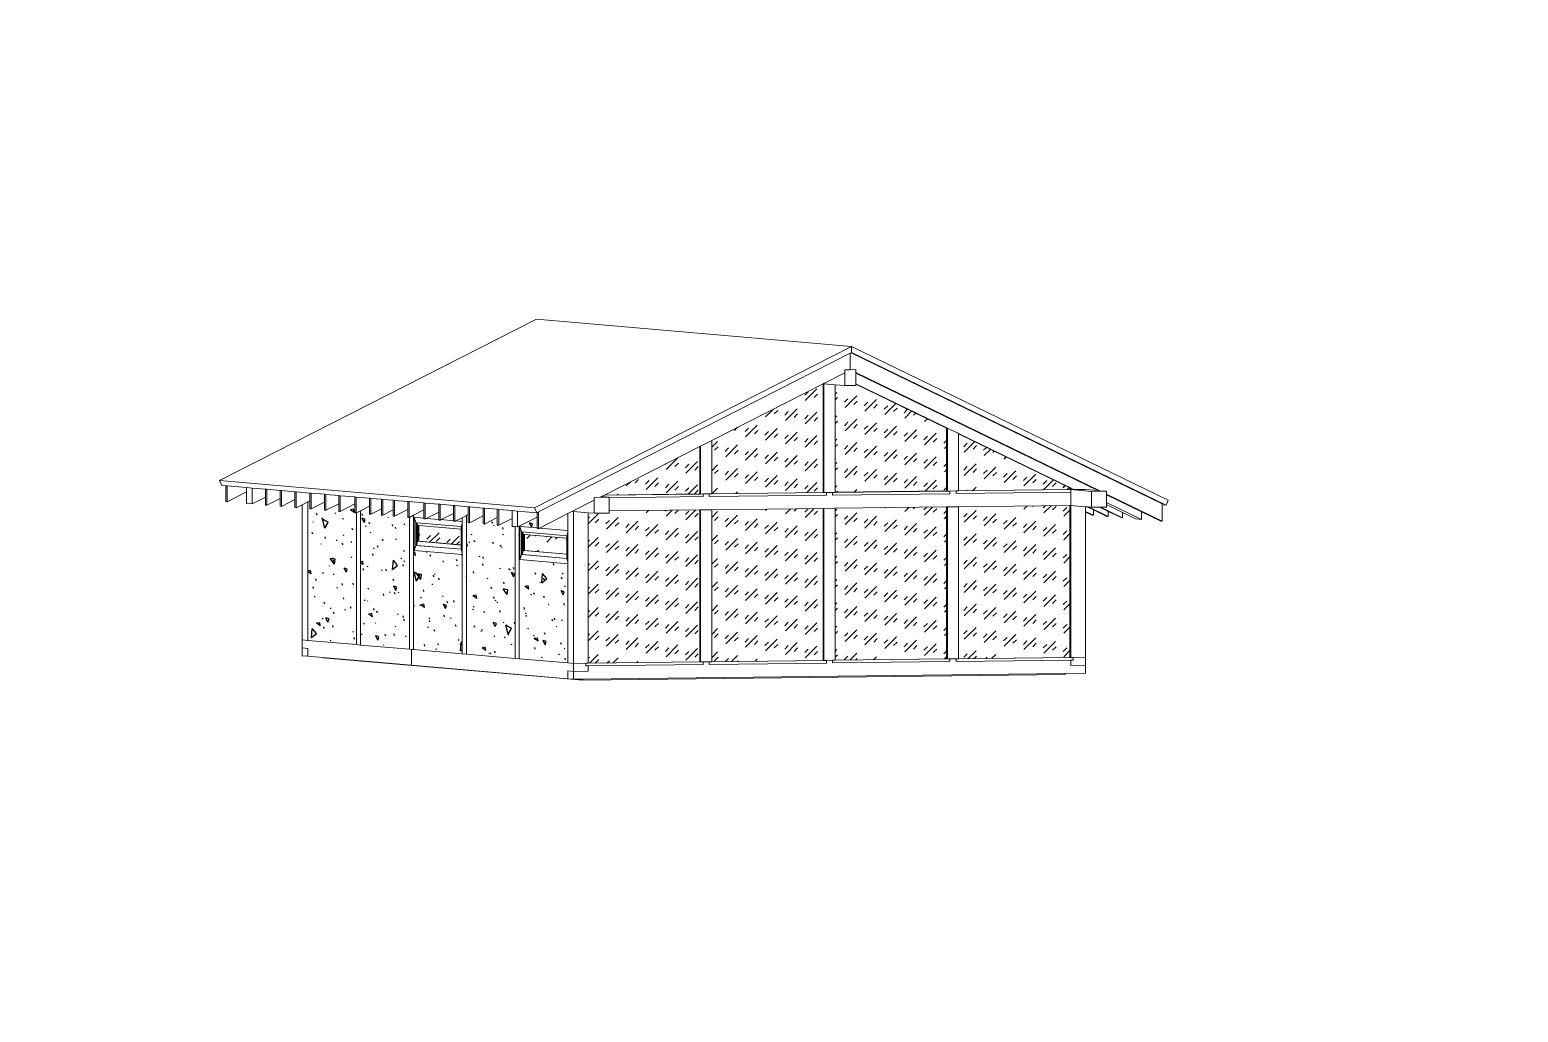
# Model space of a CAD drawing. Header units: millimetres. Extents: x 0 to 4620, y 0 to 297.
# Drawn here: x 0 to 449.9, y 0 to 297 of the extents above; entities that cross this region are included whole.
import ezdxf

# ---------------------------------------------------------------- set-up
doc = ezdxf.new("R2010")
doc.units = ezdxf.units.MM
doc.linetypes.add('K5LT32768', pattern=[0])
doc.layers.add('Системный слой', color=7, linetype='Continuous')

msp = doc.modelspace()

# ---------------------------------------------------------------- hatches: boundary and pattern name
at = {"layer": 'Системный слой'}
h = msp.add_hatch(dxfattribs=at)
h.set_pattern_fill('', angle=45, style=0, pattern_type=0)
h.set_pattern_definition([(45, (0, 0), (4e-16, 7.07107), [5, -3.5]), (45, (2.6517, 0.884), (4e-16, 7.07107), [1.5, -7]), (45, (-0.177, 1.591), (4e-16, 7.07107), [1.5, -7])])
h.paths.add_polyline_path([(202.4998, 105.92539), (202.4998, 151.85538), (175.11659, 151.52688), (175.11659, 150.9078), (170.61804, 150.85384), (168.83828, 151.00798), (168.83828, 105.52158)])
h.paths.add_polyline_path([(206.1388, 151.89903), (206.1388, 105.96904), (239.80032, 106.37285), (239.80032, 152.30284)])
h.paths.add_polyline_path([(243.43932, 152.3465), (243.43932, 106.41651), (277.10084, 106.82032), (277.10084, 152.75031)])
h.paths.add_polyline_path([(280.73984, 152.79396), (280.73984, 106.86397), (314.40136, 107.26778), (314.40136, 153.19777)])
h.paths.add_polyline_path([(314.40136, 158.49405), (280.73984, 174.82998), (280.73984, 157.61761), (314.40136, 158.02142)])
h.paths.add_polyline_path([(243.43932, 157.17014), (277.10084, 157.57395), (277.10084, 176.59598), (249.71762, 189.88506), (249.71762, 189.46082), (246.3437, 189.42034), (243.43932, 189.67189)])
h.paths.add_polyline_path([(206.1388, 156.72268), (239.80032, 157.12649), (239.80032, 190.00311), (206.1388, 172.85956)])
h.paths.add_polyline_path([(202.4998, 156.67902), (202.4998, 171.00624), (173.68956, 156.33341)])
h.paths.add_polyline_path([(162.30883, 143.28402), (149.5755, 144.38685), (149.5755, 139.60262), (162.30883, 138.49979)])
h.paths.add_polyline_path([(117.62587, 142.36977), (130.35919, 141.26694), (130.35919, 146.05117), (117.62587, 147.154)])
h = msp.add_hatch(dxfattribs=at)
h.set_pattern_fill('', angle=40, style=0, pattern_type=0)
h.set_pattern_definition([(40, (7.66, 6.428), (-20.569, 24.5134), [2, -30]), (130, (9.193, 7.713), (-24.5134, -20.569), [2, -30]), (85, (7.66, 6.428), (-20.5688, 24.513), [2.828, -42.426]), (60, (9.193, 7.713), (-27.713, 16), [2, -30]), (150, (10.192, 9.445), (-16, -27.713), [2, -30]), (105, (9.193, 7.713), (-27.7123, 15.9997), [2.828, -42.426]), (80, (16.853, 14.141), (-26.0974, 4.6017), [1.5, -25]), (170, (17.114, 15.618), (-4.6017, -26.0974), [1.5, -25]), (125, (16.853, 14.141), (-26.097, 4.6016), [2.121, -35.355]), (100, (-18.796, -15.771), (-15.7569, -2.7784), [1, -15]), (190, (-18.97, -14.787), (2.7784, -15.7569), [1, -15]), (145, (-18.796, -15.771), (-15.75733, -2.77844), [1.414, -21.213]), (70, (1.233, 14.088), (-15.0351, 5.4723), [1, -15]), (160, (1.575, 15.028), (-5.4723, -15.0351), [1, -15]), (115, (1.233, 14.088), (-15.03547, 5.47246), [1.414, -21.213]), (85, (0, 0), (-9.35186, 7.8449), [0.3, -10]), (65, (0, 0), (-2.41845, 6.64463), [0.3, -10]), (105, (0, 0), (-6.193075, 7.658056), [0.5, -12]), (110, (0, 0), (-7.94593, 1.36463), [0.5, -7])])
h.paths.add_polyline_path([(147.94636, 146.96385), (147.94636, 106.8613), (162.66551, 105.58648), (162.66551, 105.60496), (162.66551, 135.58937), (148.1338, 136.84796), (148.1338, 146.84276), (153.32989, 146.39273), (153.32989, 149.70564), (148.1338, 147.05931)])
h.paths.add_polyline_path([(131.97154, 150.13491), (131.97154, 108.24488), (146.69069, 106.97005), (146.69069, 106.98853), (146.69069, 146.78882), (145.79593, 146.86632), (145.79593, 149.27735), (141.7499, 147.21674), (141.33135, 147.25299), (141.33135, 149.58089), (137.42484, 147.59134), (137.00629, 147.62759), (137.00629, 150.03862), (132.96027, 147.97801), (132.54171, 148.01426), (132.54171, 150.4253), (132.15898, 150.23037)])
h.paths.add_polyline_path([(130.71588, 108.37211), (130.71588, 138.35652), (116.18416, 139.61511), (116.18416, 149.60991), (119.14798, 149.35322), (119.14798, 151.83474), (116.18416, 150.32529), (115.99672, 150.22983), (115.99672, 109.62845), (130.71588, 108.35363)])
h.paths.add_polyline_path([(114.74106, 109.75569), (114.74106, 149.59033), (114.6834, 149.56097), (114.26485, 149.59722), (114.26485, 151.975), (110.27463, 149.94281), (109.85608, 149.97906), (109.85608, 151.86216), (106.69599, 150.25276), (106.27744, 150.28901), (106.27744, 152.17211), (103.11736, 150.5627), (102.6988, 150.59895), (102.6988, 152.97673), (100.20934, 151.70887), (100.0219, 151.61341), (100.0219, 111.01203), (114.74106, 109.7372)])
h.paths.add_polyline_path([(84.04709, 154.28564), (84.04709, 112.3956), (98.76624, 111.12078), (98.76624, 111.13926), (98.76624, 150.97391), (98.70858, 150.94454), (98.29003, 150.9808), (98.29003, 153.64125), (93.82545, 151.36747), (93.4069, 151.40372), (93.4069, 153.73162), (89.50039, 151.74206), (89.08184, 151.77832), (89.08184, 154.18935), (85.03582, 152.12874), (84.61726, 152.16499), (84.61726, 154.57603), (84.23453, 154.3811)])

# ---------------------------------------------------------------- linework, layer by layer
at = {"layer": 'Системный слой', "color": 7, "linetype": 'K5LT32768', "lineweight": 18}
for p, q in [((153.15841, 209.46959), (57.39306, 160.69704)), ((248.37946, 201.22251), (153.15841, 209.46959)), ((152.61413, 152.44996), (248.37946, 201.22251)), ((248.03066, 199.28039), (153.74844, 151.26316)), ((248.23964, 199.38682), (248.03066, 199.28039)), ((248.03066, 199.28039), (248.03066, 194.23808)), ((248.37946, 199.45803), (248.23964, 199.38682)), ((248.23964, 199.38682), (342.31288, 153.73308)), ((248.37946, 199.45803), (248.37946, 201.22251)), ((248.37946, 201.22251), (344.14481, 154.74761)), ((343.51107, 153.29066), (248.37946, 199.45803)), ((248.03066, 194.23808), (246.3437, 194.21785)), ((246.3437, 194.21785), (246.3437, 193.33561)), ((249.71762, 194.25832), (248.03066, 194.23808)), ((249.71762, 193.37608), (249.71762, 194.25832)), ((239.80032, 190.00311), (206.1388, 172.85956)), ((239.82822, 190.01732), (239.80032, 190.00311)), ((239.80032, 157.12649), (239.80032, 190.00311)), ((239.99565, 190.10259), (239.82822, 190.01732)), ((239.82822, 189.98465), (239.82822, 190.01732)), ((239.82822, 157.12407), (239.82822, 189.98465)), ((239.99565, 189.97015), (239.82822, 189.98465)), ((246.3437, 193.33561), (239.99565, 190.10259)), ((239.99565, 189.97015), (239.99565, 190.10259)), ((239.99565, 157.10957), (239.99565, 189.97015)), ((240.06541, 189.9641), (239.99565, 189.97015)), ((240.06541, 189.9641), (240.06541, 157.10353)), ((240.06541, 189.9641), (243.43932, 189.67189)), ((243.43932, 189.67189), (246.3437, 189.42034)), ((243.43932, 157.17014), (243.43932, 189.67189)), ((246.3437, 189.42034), (246.3437, 193.33561)), ((249.71762, 189.46082), (246.3437, 189.42034)), ((323.66922, 157.48738), (249.71762, 193.37608)), ((249.71762, 193.37608), (249.71762, 193.20921)), ((249.71762, 193.20921), (322.81189, 157.73657)), ((249.71762, 193.20921), (249.71762, 189.99074)), ((249.71762, 189.99074), (277.36593, 176.57302)), ((249.71762, 189.99074), (249.71762, 189.96293)), ((249.71762, 189.96293), (277.29617, 176.57906)), ((249.71762, 189.96293), (249.71762, 189.89618)), ((277.12873, 176.59357), (249.71762, 189.89618)), ((249.71762, 189.89618), (249.71762, 189.88506)), ((249.71762, 189.88506), (277.10084, 176.59598)), ((249.71762, 189.88506), (249.71762, 189.46082)), ((277.10084, 157.57395), (277.10084, 176.59598)), ((277.10084, 176.59598), (277.12873, 176.59357)), ((277.12873, 176.59357), (277.29617, 176.57906)), ((277.12873, 176.59357), (277.12874, 157.57153)), ((277.29617, 157.55703), (277.29617, 176.57906)), ((277.29617, 176.57906), (277.36593, 176.57302)), ((277.36593, 176.57302), (280.73984, 174.93566)), ((277.36593, 157.55099), (277.36593, 176.57302)), ((202.4998, 171.00624), (173.68956, 156.33341)), ((202.5277, 171.02045), (202.4998, 171.00624)), ((202.4998, 156.67902), (202.4998, 171.00624)), ((202.69513, 171.10572), (202.5277, 171.02045)), ((202.5277, 156.6766), (202.5277, 171.02045)), ((202.76489, 171.14125), (202.69513, 171.10572)), ((202.69513, 156.6621), (202.69513, 171.10572)), ((206.1388, 172.85956), (202.76489, 171.14125)), ((202.76489, 171.14125), (202.76489, 156.65606)), ((206.1388, 156.72268), (206.1388, 172.85956)), ((280.73984, 174.93566), (314.66645, 158.47108)), ((280.73984, 174.90786), (280.73984, 174.93566)), ((280.73984, 174.90786), (314.59669, 158.47713)), ((280.73984, 174.8411), (280.73984, 174.90786)), ((314.42926, 158.49163), (280.73984, 174.8411)), ((280.73984, 174.82998), (280.73984, 174.8411)), ((280.73984, 174.82998), (314.40136, 158.49405)), ((280.73984, 157.61761), (280.73984, 174.82998)), ((57.39306, 160.69704), (152.61413, 152.44996)), ((57.39306, 160.69704), (58.0268, 159.2553)), ((59.22499, 159.15152), (58.0268, 159.2553)), ((59.22499, 154.36421), (59.22499, 159.15152)), ((59.64354, 159.11527), (59.22499, 159.15152)), ((59.64354, 159.11527), (59.64354, 154.32796)), ((65.50329, 158.60776), (59.64354, 159.11527)), ((65.50329, 158.60776), (65.50329, 157.31228)), ((67.1775, 158.46276), (65.50329, 158.60776)), ((67.1775, 158.46276), (67.1775, 153.67545)), ((71.22353, 158.11233), (67.1775, 158.46276)), ((71.22353, 155.73605), (71.22353, 158.11233)), ((71.64208, 158.07608), (71.22353, 158.11233)), ((71.64208, 158.07608), (71.64208, 153.28877)), ((75.68811, 157.72566), (71.64208, 158.07608)), ((75.68811, 155.34938), (75.68811, 157.72566)), ((76.10666, 157.68941), (75.68811, 157.72566)), ((76.10666, 157.68941), (76.10666, 152.90209)), ((80.15268, 157.33898), (76.10666, 157.68941)), ((243.43932, 157.17014), (277.10084, 157.57395)), ((243.43932, 157.15088), (277.29617, 157.55703)), ((277.12874, 157.57153), (277.10084, 157.57395)), ((277.29617, 157.55703), (277.12874, 157.57153)), ((277.29617, 157.55703), (277.36593, 157.55099)), ((277.36593, 157.55099), (278.04593, 157.55915)), ((278.04593, 157.55915), (278.11568, 157.55999)), ((278.11568, 157.55999), (279.99008, 157.58247)), ((278.11568, 156.7604), (278.11568, 157.55999)), ((279.99008, 157.58247), (280.73984, 157.59147)), ((279.99008, 157.58247), (279.99008, 156.78977)), ((280.73984, 157.61761), (314.40136, 158.02142)), ((280.73984, 157.59835), (314.59669, 158.0045)), ((280.73984, 157.59835), (280.73984, 157.61761)), ((280.73984, 157.59147), (280.73984, 157.59835)), ((314.40136, 158.02142), (314.40136, 158.49405)), ((314.42926, 158.49163), (314.40136, 158.49405)), ((314.40136, 158.02142), (314.42926, 158.019)), ((314.42926, 158.49163), (314.59669, 158.47713)), ((314.42926, 158.49163), (314.42926, 158.019)), ((314.42926, 158.019), (314.59669, 158.0045)), ((314.59669, 158.0045), (314.59669, 158.47713)), ((314.59669, 158.47713), (314.66645, 158.47108)), ((314.59669, 158.0045), (314.66645, 157.99846)), ((314.66645, 158.47108), (314.66645, 157.99846)), ((315.61684, 158.00986), (314.66645, 158.47108)), ((314.66645, 157.99846), (315.61684, 158.00986)), ((320.94476, 157.45469), (314.66645, 157.99846)), ((314.66645, 157.99846), (314.66645, 157.20575)), ((319.165, 158.05242), (315.61684, 158.00986)), ((319.165, 158.05242), (322.81189, 157.73657)), ((323.66922, 157.48738), (320.94476, 157.45469)), ((322.81189, 157.73657), (323.25066, 157.52363)), ((323.25066, 157.52363), (323.66922, 157.48738)), ((323.66922, 157.48738), (325.4433, 157.50866)), ((325.4433, 157.50866), (325.44331, 156.62641)), ((59.64354, 154.32796), (59.22499, 154.36421)), ((65.50329, 157.31228), (59.64354, 154.32796)), ((65.50329, 157.31228), (65.50329, 153.82045)), ((67.1775, 153.67545), (65.50329, 153.82045)), ((67.1775, 153.67545), (71.22353, 155.73605)), ((71.22353, 153.32502), (71.22353, 155.73605)), ((71.64208, 153.28877), (71.22353, 153.32502)), ((75.68811, 155.34938), (71.64208, 153.28877)), ((75.68811, 152.93834), (75.68811, 155.34938)), ((80.15268, 154.9627), (76.10666, 152.90209)), ((80.15268, 154.9627), (80.15268, 157.33898)), ((80.57124, 157.30273), (80.15268, 157.33898)), ((80.15268, 152.55167), (80.15268, 154.9627)), ((80.57124, 157.30273), (80.57124, 152.51542)), ((84.61726, 156.9523), (80.57124, 157.30273)), ((82.37287, 153.43297), (80.57124, 152.51542)), ((84.04709, 154.28564), (82.37287, 153.43297)), ((82.37287, 112.54061), (82.37287, 153.43297)), ((84.23453, 154.3811), (84.04709, 154.28564)), ((84.04709, 112.3956), (84.04709, 154.28564)), ((84.61726, 154.57603), (84.23453, 154.3811)), ((84.61726, 154.57603), (84.61726, 156.9523)), ((85.03582, 156.91605), (84.61726, 156.9523)), ((84.61726, 152.16499), (84.61726, 154.57603)), ((85.03582, 156.91605), (85.03582, 152.12874)), ((89.08184, 156.56563), (85.03582, 156.91605)), ((89.08184, 154.18935), (85.03582, 152.12874)), ((89.08184, 154.18935), (89.08184, 156.56563)), ((89.50039, 156.52938), (89.08184, 156.56563)), ((89.08184, 151.77832), (89.08184, 154.18935)), ((89.50039, 156.52938), (89.50039, 151.74206)), ((93.4069, 156.19104), (89.50039, 156.52938)), ((93.4069, 153.73162), (89.50039, 151.74206)), ((93.4069, 153.73162), (93.4069, 156.19104)), ((93.82545, 156.15479), (93.4069, 156.19104)), ((93.4069, 151.40372), (93.4069, 153.73162)), ((93.82545, 156.15479), (93.82545, 151.36747)), ((98.29003, 155.76811), (93.82545, 156.15479)), ((98.29003, 153.64125), (93.82545, 151.36747)), ((98.29003, 155.76811), (98.29003, 153.64125)), ((98.70858, 155.73186), (98.29003, 155.76811)), ((98.29003, 153.64125), (98.29003, 150.9808)), ((98.70858, 155.73186), (98.70858, 150.94454)), ((102.6988, 155.38627), (98.70858, 155.73186)), ((102.6988, 152.97673), (100.20934, 151.70887)), ((102.6988, 152.97673), (102.6988, 155.38627)), ((103.11736, 155.35002), (102.6988, 155.38627)), ((102.6988, 150.59895), (102.6988, 152.97673)), ((103.11736, 155.35002), (103.11736, 150.5627)), ((106.27744, 155.07632), (103.11736, 155.35002)), ((106.27744, 152.17211), (106.27744, 155.07632)), ((106.69599, 155.04007), (106.27744, 155.07632)), ((106.69599, 155.04007), (106.69599, 150.25276)), ((109.85608, 154.76638), (106.69599, 155.04007)), ((109.85608, 151.86216), (109.85608, 154.76638)), ((110.27463, 154.73012), (109.85608, 154.76638)), ((110.27463, 154.73012), (110.27463, 149.94281)), ((114.26485, 154.38453), (110.27463, 154.73012)), ((114.26485, 154.38453), (114.26485, 151.975)), ((114.6834, 154.34828), (114.26485, 154.38453)), ((114.6834, 154.34828), (114.6834, 149.56097)), ((119.14798, 153.96161), (114.6834, 154.34828)), ((119.14798, 151.83474), (119.14798, 153.96161)), ((119.56653, 153.92535), (119.14798, 153.96161)), ((119.56653, 153.92535), (119.56653, 149.13804)), ((123.61256, 153.57493), (119.56653, 153.92535)), ((123.61256, 151.19865), (123.61256, 153.57493)), ((124.03111, 153.53868), (123.61256, 153.57493)), ((124.03111, 153.53868), (124.03111, 148.75137)), ((128.07714, 153.18825), (124.03111, 153.53868)), ((128.07714, 150.81197), (128.07714, 153.18825)), ((128.49569, 153.152), (128.07714, 153.18825)), ((128.49569, 153.152), (128.49569, 148.36469)), ((132.54171, 152.80158), (128.49569, 153.152)), ((170.61803, 154.7691), (164.04771, 151.42289)), ((170.61803, 155.65134), (172.39211, 155.67263)), ((170.61803, 154.7691), (170.61803, 155.65134)), ((170.61804, 150.85384), (170.61803, 154.7691)), ((172.84293, 155.90223), (172.39211, 155.67263)), ((172.39211, 155.67263), (175.11659, 155.70531)), ((173.65083, 156.31368), (172.84293, 155.90223)), ((172.84293, 155.90223), (175.11659, 155.70531)), ((173.65083, 156.31368), (202.69513, 156.6621)), ((173.68956, 156.33341), (173.65083, 156.31368)), ((173.68956, 156.33341), (202.4998, 156.67902)), ((175.11659, 155.5248), (203.51464, 155.86547)), ((175.11659, 155.70531), (175.11659, 155.53168)), ((175.11659, 155.53168), (175.11659, 155.5248)), ((175.11659, 155.5248), (175.11659, 151.52688)), ((202.4998, 156.67902), (202.5277, 156.6766)), ((202.5277, 156.6766), (202.69513, 156.6621)), ((202.69513, 156.6621), (202.76489, 156.65606)), ((202.76489, 156.65606), (203.44489, 156.66422)), ((203.44489, 156.66422), (203.51464, 156.66506)), ((203.51464, 155.86547), (203.44489, 155.87151)), ((205.38904, 156.68754), (203.51464, 156.66506)), ((203.51464, 155.86547), (203.51464, 156.66506)), ((205.38904, 156.68754), (206.1388, 156.69654)), ((205.38904, 156.68754), (205.38904, 155.89484)), ((205.38904, 155.88796), (240.81516, 156.31294)), ((205.38904, 155.89484), (205.38904, 155.88796)), ((206.1388, 156.72268), (239.80032, 157.12649)), ((206.1388, 156.70342), (239.99565, 157.10957)), ((206.1388, 156.70342), (206.1388, 156.72268)), ((206.1388, 156.69654), (206.1388, 156.70342)), ((239.82822, 157.12407), (239.80032, 157.12649)), ((239.99565, 157.10957), (239.82822, 157.12407)), ((239.99565, 157.10957), (240.06541, 157.10353)), ((240.06541, 157.10353), (240.74541, 157.11168)), ((240.74541, 157.11168), (240.81516, 157.11252)), ((240.74541, 156.31898), (240.81516, 156.31294)), ((242.68956, 157.13501), (240.81516, 157.11252)), ((240.81516, 156.31294), (240.81516, 157.11252)), ((242.68956, 157.13501), (243.43932, 157.144)), ((242.68956, 157.13501), (242.68956, 156.3423)), ((242.68956, 156.33542), (278.11568, 156.7604)), ((242.68956, 156.3423), (242.68956, 156.33542)), ((243.43932, 157.15088), (243.43932, 157.17014)), ((243.43932, 157.144), (243.43932, 157.15088)), ((278.11568, 156.7604), (278.04593, 156.76644)), ((279.99008, 156.78289), (314.66645, 157.19887)), ((279.99008, 156.78977), (279.99008, 156.78289)), ((280.73984, 152.79396), (314.40136, 153.19777)), ((314.40136, 153.19777), (314.42926, 153.19811)), ((314.40136, 107.26778), (314.40136, 153.19777)), ((314.42926, 153.19811), (314.59669, 153.20012)), ((314.42926, 153.19811), (314.42926, 107.26537)), ((314.59669, 153.20012), (314.66645, 153.20095)), ((314.59669, 107.25087), (314.59669, 153.20012)), ((314.66645, 157.20575), (314.66645, 157.19887)), ((314.66645, 153.20095), (314.66645, 157.19887)), ((314.66645, 153.20095), (314.66645, 107.24482)), ((314.66645, 153.20095), (319.165, 152.81133)), ((320.94476, 152.65719), (320.94476, 157.45469)), ((342.31288, 148.43961), (325.44331, 156.62641)), ((325.44331, 156.45954), (325.44331, 156.62641)), ((325.44331, 156.45954), (336.03458, 151.3196)), ((325.44331, 154.12332), (325.44331, 156.45954)), ((336.03458, 148.98337), (325.44331, 154.12332)), ((325.44331, 153.45582), (325.44331, 154.12332)), ((330.31434, 151.09191), (325.44331, 153.45582)), ((325.44331, 152.71115), (325.44331, 153.45582)), ((342.31288, 153.39443), (342.31288, 153.73308)), ((342.31288, 153.39443), (343.51107, 153.29066)), ((342.31288, 148.43961), (342.31288, 153.39443)), ((344.14481, 154.74761), (343.51107, 153.29066)), ((76.10666, 152.90209), (75.68811, 152.93834)), ((80.57124, 152.51542), (80.15268, 152.55167)), ((85.03582, 152.12874), (84.61726, 152.16499)), ((89.50039, 151.74206), (89.08184, 151.77832)), ((93.82545, 151.36747), (93.4069, 151.40372)), ((98.70858, 150.94454), (98.29003, 150.9808)), ((98.76624, 150.97391), (98.70858, 150.94454)), ((100.0219, 151.61341), (98.76624, 150.97391)), ((98.76624, 111.13926), (98.76624, 150.97391)), ((100.20934, 151.70887), (100.0219, 151.61341)), ((100.0219, 151.61341), (100.0219, 111.01203)), ((103.11736, 150.5627), (102.6988, 150.59895)), ((106.27744, 152.17211), (103.11736, 150.5627)), ((106.27744, 150.28901), (106.27744, 152.17211)), ((106.69599, 150.25276), (106.27744, 150.28901)), ((109.85608, 151.86216), (106.69599, 150.25276)), ((109.85608, 149.97906), (109.85608, 151.86216)), ((110.27463, 149.94281), (109.85608, 149.97906)), ((114.26485, 151.975), (110.27463, 149.94281)), ((114.26485, 151.975), (114.26485, 149.59722)), ((114.6834, 149.56097), (114.26485, 149.59722)), ((114.74106, 149.59033), (114.6834, 149.56097)), ((115.99672, 150.22983), (114.74106, 149.59033)), ((114.74106, 109.75569), (114.74106, 149.59033)), ((116.18416, 150.32529), (115.99672, 150.22983)), ((115.99672, 150.22983), (115.99672, 109.62845)), ((119.14798, 151.83474), (116.18416, 150.32529)), ((116.18416, 139.61511), (116.18416, 149.60991)), ((119.14798, 149.35322), (116.18416, 149.60991)), ((116.18416, 149.60991), (116.72828, 148.0036)), ((119.14798, 149.35322), (119.14798, 151.83474)), ((119.14798, 149.17429), (119.14798, 149.35322)), ((119.56653, 149.13804), (119.14798, 149.17429)), ((119.8668, 149.29096), (119.56653, 149.13804)), ((123.61256, 151.19865), (119.8668, 149.29096)), ((123.61256, 148.96654), (119.8668, 149.29096)), ((123.61256, 148.96654), (123.61256, 151.19865)), ((123.61256, 148.78762), (123.61256, 148.96654)), ((124.03111, 148.75137), (123.61256, 148.78762)), ((124.33137, 148.90429), (124.03111, 148.75137)), ((128.07714, 150.81197), (124.33137, 148.90429)), ((128.07714, 148.57987), (124.33137, 148.90429)), ((128.07714, 148.57987), (128.07714, 150.81197)), ((128.07714, 148.40094), (128.07714, 148.57987)), ((128.79595, 148.51761), (128.49569, 148.36469)), ((130.71588, 149.49541), (128.79595, 148.51761)), ((130.71588, 148.35133), (128.79595, 148.51761)), ((131.97154, 150.13491), (130.71588, 149.49541)), ((130.71588, 148.35133), (130.71588, 149.49541)), ((132.15898, 150.23037), (131.97154, 150.13491)), ((131.97154, 150.13491), (131.97154, 108.24488)), ((132.54171, 150.4253), (132.15898, 150.23037)), ((132.54171, 150.4253), (132.54171, 152.80158)), ((132.96027, 152.76533), (132.54171, 152.80158)), ((132.54171, 148.01426), (132.54171, 150.4253)), ((132.96027, 152.76533), (132.96027, 147.97801)), ((137.00629, 152.4149), (132.96027, 152.76533)), ((137.00629, 150.03862), (132.96027, 147.97801)), ((137.00629, 150.03862), (137.00629, 152.4149)), ((137.42484, 152.37865), (137.00629, 152.4149)), ((137.00629, 147.62759), (137.00629, 150.03862)), ((137.42484, 152.37865), (137.42484, 147.59134)), ((141.33135, 152.04031), (137.42484, 152.37865)), ((141.33135, 149.58089), (137.42484, 147.59134)), ((141.33135, 149.58089), (141.33135, 152.04031)), ((141.7499, 152.00406), (141.33135, 152.04031)), ((141.33135, 147.25299), (141.33135, 149.58089)), ((141.7499, 152.00406), (141.7499, 147.21674)), ((145.79593, 151.65363), (141.7499, 152.00406)), ((145.79593, 149.27735), (141.7499, 147.21674)), ((145.79593, 149.27735), (145.79593, 151.65363)), ((147.47014, 151.50863), (145.79593, 151.65363)), ((145.79593, 146.86632), (145.79593, 149.27735)), ((147.47014, 146.72131), (147.47014, 151.50863)), ((153.24787, 151.00822), (147.47014, 151.50863)), ((153.32989, 149.70564), (148.1338, 147.05931)), ((153.24787, 151.00822), (152.61413, 152.44996)), ((153.32989, 151.04999), (153.24787, 151.00822)), ((153.74844, 151.26316), (153.32989, 151.04999)), ((153.32989, 149.70564), (153.32989, 151.04999)), ((153.32989, 146.39273), (153.32989, 149.70564)), ((153.74844, 151.26316), (153.74844, 146.17755)), ((162.66551, 150.71895), (154.04871, 146.33047)), ((164.04771, 151.42289), (162.66551, 150.71895)), ((162.66551, 150.71895), (162.66551, 145.58417)), ((164.04771, 151.42289), (164.33973, 151.3976)), ((164.33973, 151.3976), (164.33973, 105.44147)), ((168.83828, 151.00798), (164.33973, 151.3976)), ((170.61804, 150.85384), (168.83828, 151.00798)), ((168.83828, 105.52158), (168.83828, 151.00798)), ((175.11659, 150.9078), (170.61804, 150.85384)), ((175.11659, 151.52688), (202.4998, 151.85538)), ((175.11659, 151.52688), (175.11659, 150.9078)), ((202.4998, 151.85538), (202.5277, 151.85571)), ((202.4998, 105.92539), (202.4998, 151.85538)), ((202.5277, 151.85571), (202.69513, 151.85772)), ((202.5277, 105.92297), (202.5277, 151.85571)), ((202.69513, 151.85772), (202.76489, 151.85856)), ((202.69513, 105.90847), (202.69513, 151.85772)), ((206.1388, 151.89903), (202.76489, 151.85856)), ((202.76489, 151.85856), (202.76489, 105.90243)), ((206.1388, 151.89903), (239.80032, 152.30284)), ((206.1388, 105.96904), (206.1388, 151.89903)), ((239.80032, 152.30284), (239.82822, 152.30318)), ((239.80032, 106.37285), (239.80032, 152.30284)), ((239.82822, 152.30318), (239.99565, 152.30518)), ((239.82822, 106.37044), (239.82822, 152.30318)), ((239.99565, 152.30518), (240.06541, 152.30602)), ((239.99565, 106.35594), (239.99565, 152.30518)), ((243.43932, 152.3465), (240.06541, 152.30602)), ((240.06541, 152.30602), (240.06541, 106.34989)), ((243.43932, 152.3465), (277.10084, 152.75031)), ((243.43932, 106.41651), (243.43932, 152.3465)), ((277.10084, 152.75031), (277.12874, 152.75064)), ((277.10084, 106.82032), (277.10084, 152.75031)), ((277.12874, 152.75064), (277.29617, 152.75265)), ((277.12874, 152.75064), (277.12874, 106.8179)), ((277.29617, 152.75265), (277.36593, 152.75349)), ((277.29617, 106.8034), (277.29617, 152.75265)), ((280.73984, 152.79396), (277.36593, 152.75349)), ((277.36593, 106.79736), (277.36593, 152.75349)), ((280.73984, 106.86397), (280.73984, 152.79396)), ((319.165, 151.38524), (319.165, 152.81133)), ((319.165, 152.81133), (319.63407, 152.77071)), ((321.5247, 150.24007), (319.165, 151.38524)), ((319.165, 151.21836), (319.165, 151.38524)), ((319.165, 151.21836), (321.10615, 150.27632)), ((319.165, 107.29879), (319.165, 151.21836)), ((319.63407, 152.77071), (321.5247, 151.85318)), ((319.63407, 152.77071), (320.05262, 152.73446)), ((325.98928, 149.8534), (320.05262, 152.73446)), ((320.05262, 152.73446), (320.94476, 152.65719)), ((320.94476, 152.65719), (323.36143, 152.68618)), ((321.10615, 150.27632), (321.5247, 150.24007)), ((321.5247, 150.24007), (321.5247, 151.85318)), ((321.5247, 151.85318), (325.57073, 149.88965)), ((323.36143, 152.68618), (323.69699, 152.6902)), ((323.36143, 152.68618), (325.98928, 151.41088)), ((323.69699, 152.6902), (325.44331, 152.71115)), ((330.31434, 149.4788), (323.69699, 152.6902)), ((325.57073, 149.88965), (325.98928, 149.8534)), ((325.98928, 149.8534), (325.98928, 151.41088)), ((325.98928, 151.41088), (329.89579, 149.51505)), ((329.89579, 149.51505), (330.31434, 149.4788)), ((330.31434, 149.4788), (330.31434, 151.09191)), ((334.36037, 149.12838), (330.31434, 151.09191)), ((334.36037, 149.12838), (336.03458, 148.98337)), ((336.03458, 151.3196), (336.03458, 148.98337)), ((336.03458, 151.3196), (341.89433, 148.47586)), ((341.89433, 148.47586), (342.31288, 148.43961)), ((116.72828, 141.12717), (116.72828, 148.0036)), ((116.72828, 148.0036), (117.00944, 147.97925)), ((117.00944, 141.59031), (117.00944, 147.97925)), ((117.00944, 147.97925), (117.01912, 147.97841)), ((117.28848, 147.18322), (117.01912, 147.97841)), ((117.01912, 147.97841), (130.35919, 146.82303)), ((117.28848, 147.18322), (117.28848, 142.36573)), ((117.62587, 147.154), (117.28848, 147.18322)), ((117.62587, 142.36977), (117.62587, 147.154)), ((130.35919, 146.05117), (117.62587, 147.154)), ((128.49569, 148.36469), (128.07714, 148.40094)), ((130.71588, 147.81421), (130.35919, 146.82303)), ((130.35919, 146.82303), (130.35919, 146.05117)), ((130.35919, 146.05117), (130.35919, 141.26694)), ((130.71588, 147.81421), (130.71588, 148.35133)), ((130.71588, 138.89364), (130.71588, 147.81421)), ((132.96027, 147.97801), (132.54171, 148.01426)), ((137.42484, 147.59134), (137.00629, 147.62759)), ((141.7499, 147.21674), (141.33135, 147.25299)), ((146.69069, 146.78882), (145.79593, 146.86632)), ((147.47014, 146.72131), (146.69069, 146.78882)), ((146.69069, 106.98853), (146.69069, 146.78882)), ((147.94636, 146.96385), (147.47014, 146.72131)), ((148.1338, 147.05931), (147.94636, 146.96385)), ((147.94636, 146.96385), (147.94636, 106.8613)), ((148.1338, 136.84796), (148.1338, 146.84276)), ((153.32989, 146.39273), (148.1338, 146.84276)), ((148.1338, 146.84276), (148.67792, 145.23645)), ((148.67792, 138.36002), (148.67792, 145.23645)), ((148.67792, 145.23645), (148.95908, 145.2121)), ((148.95908, 138.82316), (148.95908, 145.2121)), ((148.95908, 145.2121), (148.96875, 145.21126)), ((149.23811, 144.41607), (148.96875, 145.21126)), ((148.96875, 145.21126), (162.30883, 144.05588)), ((149.23811, 144.41607), (149.23811, 139.59857)), ((149.5755, 144.38685), (149.23811, 144.41607)), ((149.5755, 139.60262), (149.5755, 144.38685)), ((162.30883, 143.28402), (149.5755, 144.38685)), ((153.32989, 146.2138), (153.32989, 146.39273)), ((153.74844, 146.17755), (153.32989, 146.2138)), ((154.04871, 146.33047), (153.74844, 146.17755)), ((162.66551, 145.58417), (154.04871, 146.33047)), ((162.66551, 145.04706), (162.30883, 144.05588)), ((162.30883, 144.05588), (162.30883, 143.28402)), ((162.66551, 145.58417), (162.66551, 145.04706)), ((162.66551, 145.04706), (162.66551, 136.12648)), ((116.18416, 139.61511), (116.72828, 141.12717)), ((116.18416, 139.61511), (130.71588, 138.35652)), ((116.72828, 141.12717), (117.00944, 141.13055)), ((130.35919, 139.9466), (116.72828, 141.12717)), ((117.28848, 142.36573), (117.00944, 141.59031)), ((117.00944, 141.13055), (117.00944, 141.59031)), ((117.00944, 141.13055), (130.35919, 139.97433)), ((117.62587, 142.36977), (117.28848, 142.36573)), ((117.28848, 142.36573), (130.35919, 141.23367)), ((117.62587, 142.36977), (130.35919, 141.26694)), ((130.35919, 141.26694), (130.35919, 141.23367)), ((130.35919, 141.23367), (130.35919, 139.97433)), ((130.35919, 139.97433), (130.35919, 139.9466)), ((130.71588, 138.89364), (130.35919, 139.9466)), ((149.23811, 139.59857), (148.95908, 138.82316)), ((149.5755, 139.60262), (149.23811, 139.59857)), ((149.23811, 139.59857), (162.30883, 138.46652)), ((149.5755, 139.60262), (162.30883, 138.49979)), ((162.30883, 143.28402), (162.30883, 138.49979)), ((130.71588, 138.35652), (130.71588, 138.89364)), ((130.71588, 108.37211), (130.71588, 138.35652)), ((148.1338, 136.84796), (148.67792, 138.36002)), ((148.1338, 136.84796), (162.66551, 135.58937)), ((148.67792, 138.36002), (148.95908, 138.3634)), ((162.30883, 137.17945), (148.67792, 138.36002)), ((148.95908, 138.3634), (148.95908, 138.82316)), ((148.95908, 138.3634), (162.30883, 137.20718)), ((162.30883, 138.49979), (162.30883, 138.46652)), ((162.30883, 138.46652), (162.30883, 137.20718)), ((162.30883, 137.20718), (162.30883, 137.17945)), ((162.66551, 136.12648), (162.30883, 137.17945)), ((162.66551, 136.12648), (162.66551, 135.58937)), ((162.66551, 135.58937), (162.66551, 105.60496)), ((82.37287, 112.54061), (84.04709, 112.3956)), ((82.37287, 110.14185), (82.37287, 112.54061)), ((82.37287, 110.14185), (84.04709, 109.99685)), ((82.37287, 107.7431), (82.37287, 110.14185)), ((84.04709, 112.3956), (84.23436, 112.39787)), ((98.76624, 111.12078), (84.04709, 112.3956)), ((84.04709, 109.99685), (84.04709, 107.5981)), ((98.76624, 111.12078), (98.76624, 111.13926)), ((100.0219, 111.01203), (98.76624, 111.12078)), ((100.20934, 111.01428), (100.0219, 111.01203)), ((114.74106, 109.7372), (100.0219, 111.01203)), ((114.74106, 109.7372), (114.74106, 109.75569)), ((115.36889, 109.68283), (114.74106, 109.7372)), ((115.36889, 109.68283), (115.36889, 104.88532)), ((115.99672, 109.62845), (115.36889, 109.68283)), ((116.18416, 109.6307), (115.99672, 109.62845)), ((115.99672, 109.62845), (130.71588, 108.35363)), ((130.71588, 108.35363), (130.71588, 108.37211)), ((131.97154, 108.24488), (130.71588, 108.35363)), ((131.97154, 108.24488), (132.15898, 108.24712)), ((131.97154, 108.24488), (146.69069, 106.97005)), ((84.04709, 107.5981), (82.37287, 107.7431)), ((84.04709, 107.5981), (88.54564, 107.20848)), ((88.54564, 107.15232), (88.54564, 107.20848)), ((88.54564, 107.20848), (115.36889, 104.88532)), ((167.16407, 100.3432), (88.54564, 107.15232)), ((162.66551, 100.78897), (115.36889, 104.88532)), ((146.69069, 106.97005), (146.69069, 106.98853)), ((147.94636, 106.8613), (146.69069, 106.97005)), ((147.94636, 106.8613), (148.1338, 106.86355)), ((147.94636, 106.8613), (162.66551, 105.58648)), ((162.66551, 105.60496), (162.66551, 105.58648)), ((162.66551, 105.58648), (164.33973, 105.44147)), ((164.33973, 105.44147), (168.08852, 105.48644)), ((164.33973, 103.04272), (164.33973, 105.44147)), ((168.08852, 105.48644), (168.83828, 105.49544)), ((168.08852, 105.48644), (168.08852, 104.69374)), ((168.08852, 104.68686), (168.83828, 104.69585)), ((168.08852, 104.69374), (168.08852, 104.68686)), ((168.76852, 104.7019), (168.83828, 104.69585)), ((168.83828, 105.52158), (202.4998, 105.92539)), ((168.83828, 105.50232), (202.69513, 105.90847)), ((168.83828, 105.50232), (168.83828, 105.52158)), ((168.83828, 105.49544), (168.83828, 105.50232)), ((168.83828, 104.69585), (203.51464, 105.11184)), ((168.83828, 103.09669), (168.83828, 104.69585)), ((202.4998, 105.92539), (202.5277, 105.92297)), ((202.5277, 105.92297), (202.69513, 105.90847)), ((202.69513, 105.90847), (202.76489, 105.90243)), ((202.76489, 105.90243), (203.44489, 105.91059)), ((203.44489, 105.91059), (203.51464, 105.91142)), ((203.51464, 105.11184), (203.44489, 105.11788)), ((203.51464, 105.91142), (205.38904, 105.93391)), ((203.51464, 105.11184), (203.51464, 105.91142)), ((205.38904, 105.93391), (206.1388, 105.9429)), ((205.38904, 105.1412), (205.38904, 105.93391)), ((205.38904, 105.13432), (240.81516, 105.5593)), ((205.38904, 105.13432), (205.38904, 105.1412)), ((206.1388, 105.96904), (239.80032, 106.37285)), ((206.1388, 105.94978), (239.99565, 106.35594)), ((206.1388, 105.94978), (206.1388, 105.96904)), ((206.1388, 105.9429), (206.1388, 105.94978)), ((239.82822, 106.37044), (239.80032, 106.37285)), ((239.99565, 106.35594), (239.82822, 106.37044)), ((239.99565, 106.35594), (240.06541, 106.34989)), ((240.06541, 106.34989), (240.74541, 106.35805)), ((240.74541, 106.35805), (240.81516, 106.35889)), ((240.81516, 105.5593), (240.74541, 105.56535)), ((242.68956, 106.38137), (240.81516, 106.35889)), ((240.81516, 106.35889), (240.81516, 105.5593)), ((242.68956, 106.38137), (243.43932, 106.39037)), ((242.68956, 106.38137), (242.68956, 105.58867)), ((242.68956, 105.58179), (278.11568, 106.00677)), ((242.68956, 105.58867), (242.68956, 105.58179)), ((243.43932, 106.41651), (277.10084, 106.82032)), ((243.43932, 106.39725), (277.29617, 106.8034)), ((243.43932, 106.39725), (243.43932, 106.41651)), ((243.43932, 106.39037), (243.43932, 106.39725)), ((277.12874, 106.8179), (277.10084, 106.82032)), ((277.29617, 106.8034), (277.12874, 106.8179)), ((277.29617, 106.8034), (277.36593, 106.79736)), ((277.36593, 106.79736), (278.04593, 106.80552)), ((278.04593, 106.80552), (278.11568, 106.80635)), ((278.11568, 106.00677), (278.04593, 106.01281)), ((278.11568, 106.80635), (279.99008, 106.82884)), ((278.11568, 106.00677), (278.11568, 106.80635)), ((279.99008, 106.82884), (280.73984, 106.83783)), ((279.99008, 106.03613), (279.99008, 106.82884)), ((279.99008, 106.02926), (314.66645, 106.44524)), ((279.99008, 106.02926), (279.99008, 106.03613)), ((280.73984, 106.86397), (314.40136, 107.26778)), ((280.73984, 106.84471), (314.59669, 107.25087)), ((280.73984, 106.84471), (280.73984, 106.86397)), ((280.73984, 106.83783), (280.73984, 106.84471)), ((314.40136, 107.26778), (314.42926, 107.26537)), ((314.42926, 107.26537), (314.59669, 107.25087)), ((314.59669, 107.25087), (314.66645, 107.24482)), ((314.66645, 106.44524), (314.59669, 106.45128)), ((314.66645, 107.24482), (315.34645, 107.25298)), ((314.66645, 106.44524), (315.4162, 106.45423)), ((314.66645, 104.84607), (314.66645, 106.44524)), ((314.66645, 104.84607), (319.165, 104.90004)), ((315.34645, 107.25298), (315.4162, 107.25382)), ((315.34645, 106.46028), (315.4162, 106.45423)), ((319.165, 107.29879), (315.4162, 107.25382)), ((315.4162, 106.45423), (315.4162, 107.25382)), ((319.165, 104.90004), (319.165, 107.29879)), ((319.165, 102.50128), (319.165, 104.90004)), ((162.66551, 103.18772), (164.33973, 103.04272)), ((162.66551, 100.78897), (162.66551, 103.18772)), ((164.33973, 100.64397), (162.66551, 100.78897)), ((164.33973, 103.04272), (168.83828, 103.09669)), ((164.33973, 103.04272), (164.33973, 100.64397)), ((164.33973, 100.64397), (167.16407, 100.67785)), ((167.16407, 100.67785), (312.99223, 102.42723)), ((312.99223, 102.09258), (167.16407, 100.3432)), ((167.16407, 100.3432), (167.16407, 100.67785)), ((312.99223, 102.42723), (319.165, 102.50128)), ((312.99223, 102.09258), (312.99223, 102.42723))]:
    msp.add_line(p, q, dxfattribs=at)

doc.saveas('drawing.dxf')
